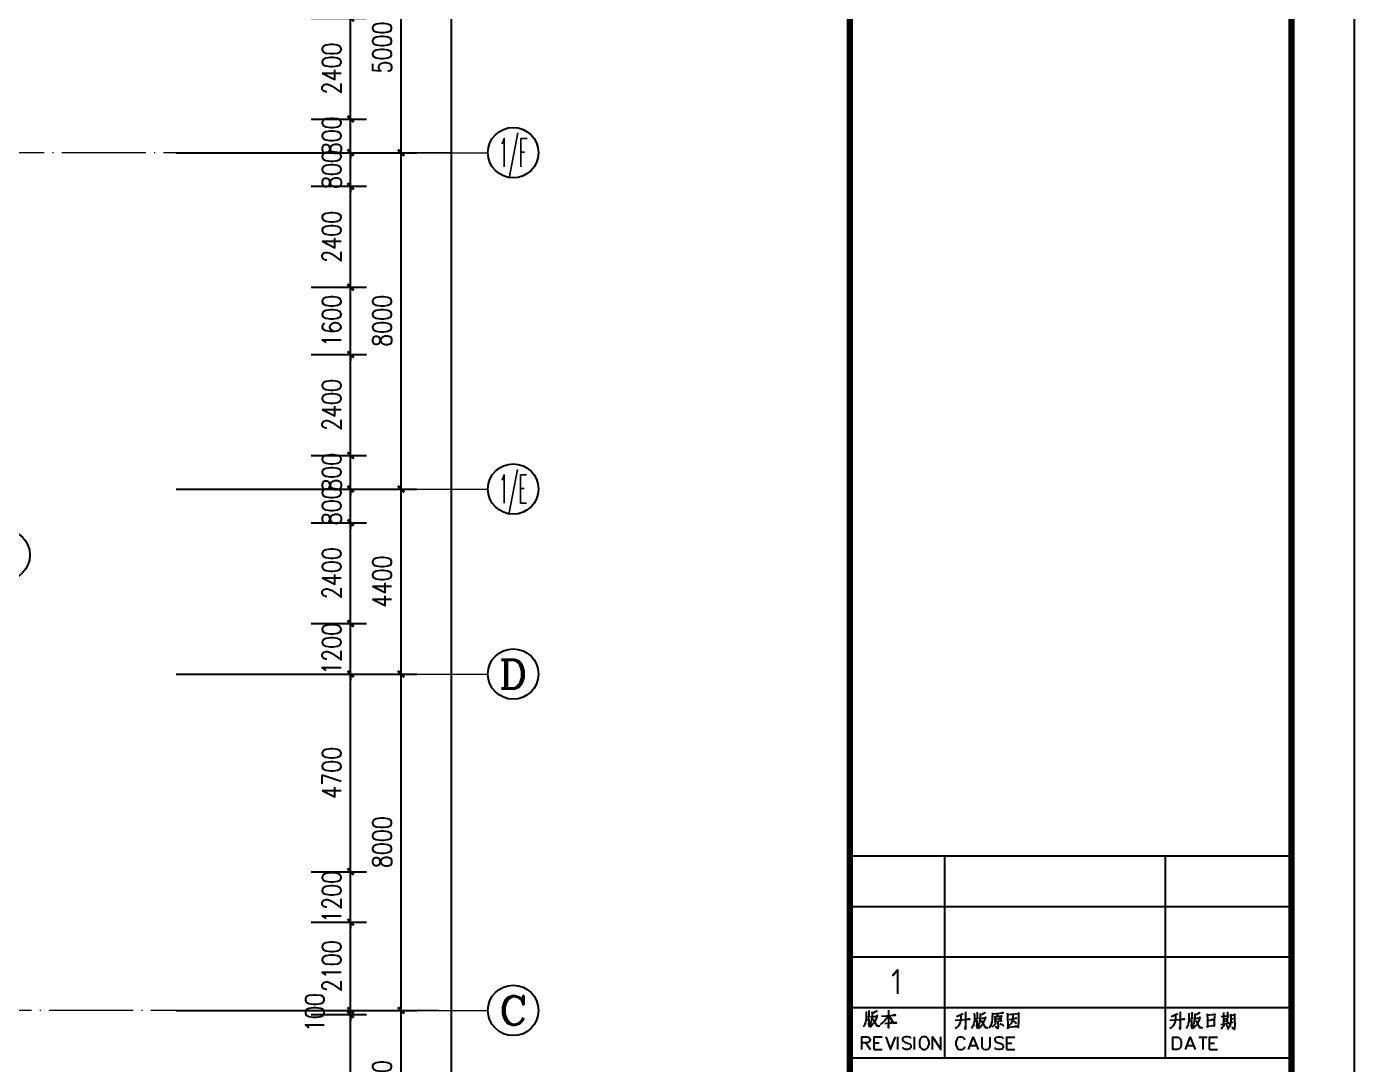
# Model space of a CAD drawing. Extents: x 1417642 to 3570900, y 124798 to 1191112.
# Drawn here: x 1586770 to 1618342, y 150148 to 174833 of the extents above; entities that cross this region are included whole.
import ezdxf
from ezdxf.enums import TextEntityAlignment as Align

# ---------------------------------------------------------------- set-up
doc = ezdxf.new("R2010")
doc.units = 0
doc.header["$LTSCALE"] = 1000
doc.header["$MEASUREMENT"] = 0
doc.linetypes.add('DOTE', pattern=[2.42, 2, -0.2, 0.02, -0.2])
doc.layers.get('0').update_dxf_attribs({"linetype": 'CONTINUOUS'})
doc.layers.get('Defpoints').update_dxf_attribs({"linetype": 'CONTINUOUS'})
for name, color, linetype in [('AXIS', 3, 'CONTINUOUS'), ('AXIS_TEXT', 7, 'CONTINUOUS'), ('DOTE', 1, 'DOTE'), ('PUB_DIM', 3, 'CONTINUOUS'), ('PUB_TITLE', 4, 'CONTINUOUS'), ('图戳', 211, 'CONTINUOUS')]:
    doc.layers.add(name, color=color, linetype=linetype)
doc.styles.add('_TCH_AXIS', font='COMPLEX', dxfattribs={"bigfont": 'GBCBIG'})
doc.styles.add('DIM_FONT', font='SIMPLEX.shx', dxfattribs={"width": 0.8})
doc.styles.get("Standard").update_dxf_attribs({"font": 'GBENOR', "bigfont": 'GBCBIG'})
doc.dimstyles.new('DIMN150', dxfattribs={"dimscale": 1.5, "dimtxt": 300, "dimasz": 100, "dimexe": 250, "dimexo": 300, "dimgap": 150, "dimtad": 1, "dimdec": 0, "dimzin": 0, "dimdsep": 46, "dimtxsty": 'DIM_FONT', "dimblk": 'ARCHTICK', "dimcen": 0.09, "dimdle": 1.5, "dimclrt": 7, "dimazin": 2, "dimtfac": 1, "dimtdec": 0, "dimtix": 1, "dimtmove": 2, "dimatfit": 3, "dimldrblk": 'ARCHTICK', "dimfxl": 1, "dimtolj": 1, "dimtzin": 0, "dimarcsym": 0})

# ---------------------------------------------------------------- blocks, each defined once
blk = doc.blocks.new('_ArchTick')
at = {"color": 0, "linetype": 'ByBlock', "const_width": 0.4}
blk.add_lwpolyline([(-0.5, -0.5), (0.5, 0.5)], dxfattribs=at)
blk = doc.blocks.new('*D240')
at = {"layer": 'Defpoints', "color": 0}
for p in [(1593084, 151333), (1594475, 151333), (1593084, 139933)]:
    blk.add_point(p, dxfattribs=at)
at = {"layer": 'PUB_DIM', "color": 0, "lineweight": -2}
for p, q in [((1593534, 151333), (1594850, 151333)), ((1594475, 139930), (1594475, 151335)), ((1593534, 139933), (1594850, 139933))]:
    blk.add_line(p, q, dxfattribs=at)
at = {"layer": 'PUB_DIM', "color": 0, "lineweight": -2, "xscale": 150, "yscale": 150, "zscale": 150}
for p, rotation in [((1594475, 151333), 90), ((1594475, 139933), 270)]:
    blk.add_blockref('_ArchTick', p, dxfattribs=dict(at, rotation=rotation))
at = {"layer": 'PUB_DIM', "color": 7, "insert": (1594025, 145633), "char_height": 450, "attachment_point": 5, "rotation": 90, "style": 'DIM_FONT'}
blk.add_mtext('\\A1;11400', dxfattribs=at)
blk = doc.blocks.new('*D241')
at = {"layer": 'Defpoints', "color": 0}
for p in [(1593084, 151433), (1593084, 151333), (1594475, 151433)]:
    blk.add_point(p, dxfattribs=at)
at = {"layer": 'PUB_DIM', "color": 0, "lineweight": -2}
for p, q in [((1594475, 151433), (1594475, 151583)), ((1593534, 151433), (1594850, 151433)), ((1593534, 151333), (1594850, 151333)), ((1594475, 151333), (1594475, 151433)), ((1594475, 151333), (1594475, 151183))]:
    blk.add_line(p, q, dxfattribs=at)
at = {"layer": 'PUB_DIM', "color": 0, "lineweight": -2, "xscale": 150, "yscale": 150, "zscale": 150}
for p, rotation in [((1594475, 151433), 270), ((1594475, 151333), 90)]:
    blk.add_blockref('_ArchTick', p, dxfattribs=dict(at, rotation=rotation))
at = {"layer": 'PUB_DIM', "color": 7, "insert": (1593624, 151383), "char_height": 450, "attachment_point": 5, "rotation": 90, "style": 'DIM_FONT'}
blk.add_mtext('\\A1;100', dxfattribs=at)
blk = doc.blocks.new('*D242')
at = {"layer": 'Defpoints', "color": 0}
for p in [(1593084, 153533), (1594475, 153533), (1593084, 151433)]:
    blk.add_point(p, dxfattribs=at)
at = {"layer": 'PUB_DIM', "color": 0, "lineweight": -2}
for p, q in [((1593534, 153533), (1594850, 153533)), ((1594475, 151430), (1594475, 153535)), ((1593534, 151433), (1594850, 151433))]:
    blk.add_line(p, q, dxfattribs=at)
at = {"layer": 'PUB_DIM', "color": 0, "lineweight": -2, "xscale": 150, "yscale": 150, "zscale": 150}
for p, rotation in [((1594475, 153533), 90), ((1594475, 151433), 270)]:
    blk.add_blockref('_ArchTick', p, dxfattribs=dict(at, rotation=rotation))
at = {"layer": 'PUB_DIM', "color": 7, "insert": (1594025, 152483), "char_height": 450, "attachment_point": 5, "rotation": 90, "style": 'DIM_FONT'}
blk.add_mtext('\\A1;2100', dxfattribs=at)
blk = doc.blocks.new('*D243')
at = {"layer": 'Defpoints', "color": 0}
for p in [(1593084, 154733), (1594475, 154733), (1593084, 153533)]:
    blk.add_point(p, dxfattribs=at)
at = {"layer": 'PUB_DIM', "color": 0, "lineweight": -2}
for p, q in [((1593534, 154733), (1594850, 154733)), ((1594475, 154733), (1594475, 154883)), ((1594475, 153533), (1594475, 154733)), ((1593534, 153533), (1594850, 153533)), ((1594475, 153533), (1594475, 153383))]:
    blk.add_line(p, q, dxfattribs=at)
at = {"layer": 'PUB_DIM', "color": 0, "lineweight": -2, "xscale": 150, "yscale": 150, "zscale": 150}
for p, rotation in [((1594475, 154733), 270), ((1594475, 153533), 90)]:
    blk.add_blockref('_ArchTick', p, dxfattribs=dict(at, rotation=rotation))
at = {"layer": 'PUB_DIM', "color": 7, "insert": (1594025, 154133), "char_height": 450, "attachment_point": 5, "rotation": 90, "style": 'DIM_FONT'}
blk.add_mtext('\\A1;1200', dxfattribs=at)
blk = doc.blocks.new('*D244')
at = {"layer": 'Defpoints', "color": 0}
for p in [(1593084, 159433), (1594475, 159433), (1593084, 154733)]:
    blk.add_point(p, dxfattribs=at)
at = {"layer": 'PUB_DIM', "color": 0, "lineweight": -2}
for p, q in [((1593534, 159433), (1594850, 159433)), ((1594475, 154730), (1594475, 159435)), ((1593534, 154733), (1594850, 154733))]:
    blk.add_line(p, q, dxfattribs=at)
at = {"layer": 'PUB_DIM', "color": 0, "lineweight": -2, "xscale": 150, "yscale": 150, "zscale": 150}
for p, rotation in [((1594475, 159433), 90), ((1594475, 154733), 270)]:
    blk.add_blockref('_ArchTick', p, dxfattribs=dict(at, rotation=rotation))
at = {"layer": 'PUB_DIM', "color": 7, "insert": (1594025, 157083), "char_height": 450, "attachment_point": 5, "rotation": 90, "style": 'DIM_FONT'}
blk.add_mtext('\\A1;4700', dxfattribs=at)
blk = doc.blocks.new('*D245')
at = {"layer": 'Defpoints', "color": 0}
for p in [(1593084, 160633), (1594475, 160633), (1593084, 159433)]:
    blk.add_point(p, dxfattribs=at)
at = {"layer": 'PUB_DIM', "color": 0, "lineweight": -2}
for p, q in [((1594475, 160633), (1594475, 160783)), ((1593534, 160633), (1594850, 160633)), ((1594475, 159433), (1594475, 160633)), ((1593534, 159433), (1594850, 159433)), ((1594475, 159433), (1594475, 159283))]:
    blk.add_line(p, q, dxfattribs=at)
at = {"layer": 'PUB_DIM', "color": 0, "lineweight": -2, "xscale": 150, "yscale": 150, "zscale": 150}
for p, rotation in [((1594475, 160633), 270), ((1594475, 159433), 90)]:
    blk.add_blockref('_ArchTick', p, dxfattribs=dict(at, rotation=rotation))
at = {"layer": 'PUB_DIM', "color": 7, "insert": (1594025, 160033), "char_height": 450, "attachment_point": 5, "rotation": 90, "style": 'DIM_FONT'}
blk.add_mtext('\\A1;1200', dxfattribs=at)
blk = doc.blocks.new('*D246')
at = {"layer": 'Defpoints', "color": 0}
for p in [(1593084, 163033), (1594475, 163033), (1593084, 160633)]:
    blk.add_point(p, dxfattribs=at)
at = {"layer": 'PUB_DIM', "color": 0, "lineweight": -2}
for p, q in [((1593534, 163033), (1594850, 163033)), ((1594475, 160630), (1594475, 163035)), ((1593534, 160633), (1594850, 160633))]:
    blk.add_line(p, q, dxfattribs=at)
at = {"layer": 'PUB_DIM', "color": 0, "lineweight": -2, "xscale": 150, "yscale": 150, "zscale": 150}
for p, rotation in [((1594475, 163033), 90), ((1594475, 160633), 270)]:
    blk.add_blockref('_ArchTick', p, dxfattribs=dict(at, rotation=rotation))
at = {"layer": 'PUB_DIM', "color": 7, "insert": (1594025, 161833), "char_height": 450, "attachment_point": 5, "rotation": 90, "style": 'DIM_FONT'}
blk.add_mtext('\\A1;2400', dxfattribs=at)
blk = doc.blocks.new('*D247')
at = {"layer": 'Defpoints', "color": 0}
for p in [(1593084, 163833), (1594475, 163833), (1593084, 163033)]:
    blk.add_point(p, dxfattribs=at)
at = {"layer": 'PUB_DIM', "color": 0, "lineweight": -2}
for p, q in [((1594475, 163833), (1594475, 163983)), ((1593534, 163833), (1594850, 163833)), ((1594475, 163033), (1594475, 163833)), ((1593534, 163033), (1594850, 163033)), ((1594475, 163033), (1594475, 162883))]:
    blk.add_line(p, q, dxfattribs=at)
at = {"layer": 'PUB_DIM', "color": 0, "lineweight": -2, "xscale": 150, "yscale": 150, "zscale": 150}
for p, rotation in [((1594475, 163833), 270), ((1594475, 163033), 90)]:
    blk.add_blockref('_ArchTick', p, dxfattribs=dict(at, rotation=rotation))
at = {"layer": 'PUB_DIM', "color": 7, "insert": (1594025, 163433), "char_height": 450, "attachment_point": 5, "rotation": 90, "style": 'DIM_FONT'}
blk.add_mtext('\\A1;800', dxfattribs=at)
blk = doc.blocks.new('*D248')
at = {"layer": 'Defpoints', "color": 0}
for p in [(1593084, 164633), (1594475, 164633), (1593084, 163833)]:
    blk.add_point(p, dxfattribs=at)
at = {"layer": 'PUB_DIM', "color": 0, "lineweight": -2}
for p, q in [((1593534, 164633), (1594850, 164633)), ((1594475, 164633), (1594475, 164783)), ((1594475, 163833), (1594475, 164633)), ((1593534, 163833), (1594850, 163833)), ((1594475, 163833), (1594475, 163683))]:
    blk.add_line(p, q, dxfattribs=at)
at = {"layer": 'PUB_DIM', "color": 0, "lineweight": -2, "xscale": 150, "yscale": 150, "zscale": 150}
for p, rotation in [((1594475, 164633), 270), ((1594475, 163833), 90)]:
    blk.add_blockref('_ArchTick', p, dxfattribs=dict(at, rotation=rotation))
at = {"layer": 'PUB_DIM', "color": 7, "insert": (1594025, 164233), "char_height": 450, "attachment_point": 5, "rotation": 90, "style": 'DIM_FONT'}
blk.add_mtext('\\A1;800', dxfattribs=at)
blk = doc.blocks.new('*D249')
at = {"layer": 'Defpoints', "color": 0}
for p in [(1593084, 167033), (1594475, 167033), (1593084, 164633)]:
    blk.add_point(p, dxfattribs=at)
at = {"layer": 'PUB_DIM', "color": 0, "lineweight": -2}
for p, q in [((1593534, 167033), (1594850, 167033)), ((1594475, 164630), (1594475, 167035)), ((1593534, 164633), (1594850, 164633))]:
    blk.add_line(p, q, dxfattribs=at)
at = {"layer": 'PUB_DIM', "color": 0, "lineweight": -2, "xscale": 150, "yscale": 150, "zscale": 150}
for p, rotation in [((1594475, 167033), 90), ((1594475, 164633), 270)]:
    blk.add_blockref('_ArchTick', p, dxfattribs=dict(at, rotation=rotation))
at = {"layer": 'PUB_DIM', "color": 7, "insert": (1594025, 165833), "char_height": 450, "attachment_point": 5, "rotation": 90, "style": 'DIM_FONT'}
blk.add_mtext('\\A1;2400', dxfattribs=at)
blk = doc.blocks.new('*D250')
at = {"layer": 'Defpoints', "color": 0}
for p in [(1593084, 168633), (1594475, 168633), (1593084, 167033)]:
    blk.add_point(p, dxfattribs=at)
at = {"layer": 'PUB_DIM', "color": 0, "lineweight": -2}
for p, q in [((1593534, 168633), (1594850, 168633)), ((1594475, 168633), (1594475, 168783)), ((1594475, 167033), (1594475, 168633)), ((1593534, 167033), (1594850, 167033)), ((1594475, 167033), (1594475, 166883))]:
    blk.add_line(p, q, dxfattribs=at)
at = {"layer": 'PUB_DIM', "color": 0, "lineweight": -2, "xscale": 150, "yscale": 150, "zscale": 150}
for p, rotation in [((1594475, 168633), 270), ((1594475, 167033), 90)]:
    blk.add_blockref('_ArchTick', p, dxfattribs=dict(at, rotation=rotation))
at = {"layer": 'PUB_DIM', "color": 7, "insert": (1594025, 167833), "char_height": 450, "attachment_point": 5, "rotation": 90, "style": 'DIM_FONT'}
blk.add_mtext('\\A1;1600', dxfattribs=at)
blk = doc.blocks.new('*D251')
at = {"layer": 'Defpoints', "color": 0}
for p in [(1593084, 171033), (1594475, 171033), (1593084, 168633)]:
    blk.add_point(p, dxfattribs=at)
at = {"layer": 'PUB_DIM', "color": 0, "lineweight": -2}
for p, q in [((1593534, 171033), (1594850, 171033)), ((1594475, 168630), (1594475, 171035)), ((1593534, 168633), (1594850, 168633))]:
    blk.add_line(p, q, dxfattribs=at)
at = {"layer": 'PUB_DIM', "color": 0, "lineweight": -2, "xscale": 150, "yscale": 150, "zscale": 150}
for p, rotation in [((1594475, 171033), 90), ((1594475, 168633), 270)]:
    blk.add_blockref('_ArchTick', p, dxfattribs=dict(at, rotation=rotation))
at = {"layer": 'PUB_DIM', "color": 7, "insert": (1594025, 169833), "char_height": 450, "attachment_point": 5, "rotation": 90, "style": 'DIM_FONT'}
blk.add_mtext('\\A1;2400', dxfattribs=at)
blk = doc.blocks.new('*D252')
at = {"layer": 'Defpoints', "color": 0}
for p in [(1593084, 171833), (1594475, 171833), (1593084, 171033)]:
    blk.add_point(p, dxfattribs=at)
at = {"layer": 'PUB_DIM', "color": 0, "lineweight": -2}
for p, q in [((1593534, 171833), (1594850, 171833)), ((1594475, 171833), (1594475, 171983)), ((1594475, 171033), (1594475, 171833)), ((1593534, 171033), (1594850, 171033)), ((1594475, 171033), (1594475, 170883))]:
    blk.add_line(p, q, dxfattribs=at)
at = {"layer": 'PUB_DIM', "color": 0, "lineweight": -2, "xscale": 150, "yscale": 150, "zscale": 150}
for p, rotation in [((1594475, 171833), 270), ((1594475, 171033), 90)]:
    blk.add_blockref('_ArchTick', p, dxfattribs=dict(at, rotation=rotation))
at = {"layer": 'PUB_DIM', "color": 7, "insert": (1594025, 171433), "char_height": 450, "attachment_point": 5, "rotation": 90, "style": 'DIM_FONT'}
blk.add_mtext('\\A1;800', dxfattribs=at)
blk = doc.blocks.new('*D253')
at = {"layer": 'Defpoints', "color": 0}
for p in [(1593084, 172633), (1594475, 172633), (1593084, 171833)]:
    blk.add_point(p, dxfattribs=at)
at = {"layer": 'PUB_DIM', "color": 0, "lineweight": -2}
for p, q in [((1594475, 172633), (1594475, 172783)), ((1593534, 172633), (1594850, 172633)), ((1594475, 171833), (1594475, 172633)), ((1593534, 171833), (1594850, 171833)), ((1594475, 171833), (1594475, 171683))]:
    blk.add_line(p, q, dxfattribs=at)
at = {"layer": 'PUB_DIM', "color": 0, "lineweight": -2, "xscale": 150, "yscale": 150, "zscale": 150}
for p, rotation in [((1594475, 172633), 270), ((1594475, 171833), 90)]:
    blk.add_blockref('_ArchTick', p, dxfattribs=dict(at, rotation=rotation))
at = {"layer": 'PUB_DIM', "color": 7, "insert": (1594025, 172233), "char_height": 450, "attachment_point": 5, "rotation": 90, "style": 'DIM_FONT'}
blk.add_mtext('\\A1;800', dxfattribs=at)
blk = doc.blocks.new('*D254')
at = {"layer": 'Defpoints', "color": 0}
for p in [(1593084, 175033), (1594475, 175033), (1593084, 172633)]:
    blk.add_point(p, dxfattribs=at)
at = {"layer": 'PUB_DIM', "color": 0, "lineweight": -2}
for p, q in [((1593534, 175033), (1594850, 175033)), ((1594475, 172630), (1594475, 175035)), ((1593534, 172633), (1594850, 172633))]:
    blk.add_line(p, q, dxfattribs=at)
at = {"layer": 'PUB_DIM', "color": 0, "lineweight": -2, "xscale": 150, "yscale": 150, "zscale": 150}
for p, rotation in [((1594475, 175033), 90), ((1594475, 172633), 270)]:
    blk.add_blockref('_ArchTick', p, dxfattribs=dict(at, rotation=rotation))
at = {"layer": 'PUB_DIM', "color": 7, "insert": (1594025, 173833), "char_height": 450, "attachment_point": 5, "rotation": 90, "style": 'DIM_FONT'}
blk.add_mtext('\\A1;2400', dxfattribs=at)
blk = doc.blocks.new('*D318')
at = {"layer": 'Defpoints', "color": 0}
for p in [(1594168, 238433), (1596875, 238433), (1594168, 139833)]:
    blk.add_point(p, dxfattribs=at)
at = {"layer": 'PUB_DIM', "color": 0, "lineweight": -2}
for p, q in [((1594618, 238433), (1597250, 238433)), ((1596875, 139830), (1596875, 238435)), ((1594618, 139833), (1597250, 139833))]:
    blk.add_line(p, q, dxfattribs=at)
at = {"layer": 'PUB_DIM', "color": 0, "lineweight": -2, "xscale": 150, "yscale": 150, "zscale": 150}
for p, rotation in [((1596875, 238433), 90), ((1596875, 139833), 270)]:
    blk.add_blockref('_ArchTick', p, dxfattribs=dict(at, rotation=rotation))
at = {"layer": 'PUB_DIM', "color": 7, "insert": (1596425, 189133), "char_height": 450, "attachment_point": 5, "rotation": 90, "style": 'DIM_FONT'}
blk.add_mtext('\\A1;98600', dxfattribs=at)
blk = doc.blocks.new('*D780')
at = {"layer": 'AXIS', "color": 0, "lineweight": -2}
for p, q in [((1590325, 176833), (1596049, 176833)), ((1595674, 171830), (1595674, 176835)), ((1590325, 171833), (1596049, 171833))]:
    blk.add_line(p, q, dxfattribs=at)
at = {"layer": 'Defpoints', "color": 0}
for p in [(1589875, 176833), (1595674, 176833), (1589875, 171833)]:
    blk.add_point(p, dxfattribs=at)
at = {"layer": 'AXIS', "color": 0, "lineweight": -2, "xscale": 150, "yscale": 150, "zscale": 150}
for p, rotation in [((1595674, 176833), 90), ((1595674, 171833), 270)]:
    blk.add_blockref('_ArchTick', p, dxfattribs=dict(at, rotation=rotation))
at = {"layer": 'AXIS', "color": 7, "insert": (1595224, 174333), "char_height": 450, "attachment_point": 5, "rotation": 90, "style": 'DIM_FONT'}
blk.add_mtext('\\A1;5000', dxfattribs=at)
blk = doc.blocks.new('*D781')
at = {"layer": 'AXIS', "color": 0, "lineweight": -2}
for p, q in [((1590325, 171833), (1596049, 171833)), ((1595674, 163830), (1595674, 171835)), ((1590325, 163833), (1596049, 163833))]:
    blk.add_line(p, q, dxfattribs=at)
at = {"layer": 'Defpoints', "color": 0}
for p in [(1589875, 171833), (1595674, 171833), (1589875, 163833)]:
    blk.add_point(p, dxfattribs=at)
at = {"layer": 'AXIS', "color": 0, "lineweight": -2, "xscale": 150, "yscale": 150, "zscale": 150}
for p, rotation in [((1595674, 171833), 90), ((1595674, 163833), 270)]:
    blk.add_blockref('_ArchTick', p, dxfattribs=dict(at, rotation=rotation))
at = {"layer": 'AXIS', "color": 7, "insert": (1595224, 167833), "char_height": 450, "attachment_point": 5, "rotation": 90, "style": 'DIM_FONT'}
blk.add_mtext('\\A1;8000', dxfattribs=at)
blk = doc.blocks.new('*D782')
at = {"layer": 'AXIS', "color": 0, "lineweight": -2}
for p, q in [((1590325, 163833), (1596049, 163833)), ((1595674, 159430), (1595674, 163835)), ((1590325, 159433), (1596049, 159433))]:
    blk.add_line(p, q, dxfattribs=at)
at = {"layer": 'Defpoints', "color": 0}
for p in [(1589875, 163833), (1595674, 163833), (1589875, 159433)]:
    blk.add_point(p, dxfattribs=at)
at = {"layer": 'AXIS', "color": 0, "lineweight": -2, "xscale": 150, "yscale": 150, "zscale": 150}
for p, rotation in [((1595674, 163833), 90), ((1595674, 159433), 270)]:
    blk.add_blockref('_ArchTick', p, dxfattribs=dict(at, rotation=rotation))
at = {"layer": 'AXIS', "color": 7, "insert": (1595224, 161633), "char_height": 450, "attachment_point": 5, "rotation": 90, "style": 'DIM_FONT'}
blk.add_mtext('\\A1;4400', dxfattribs=at)
blk = doc.blocks.new('*D783')
at = {"layer": 'AXIS', "color": 0, "lineweight": -2}
for p, q in [((1590325, 159433), (1596049, 159433)), ((1595674, 151430), (1595674, 159435)), ((1590325, 151433), (1596049, 151433))]:
    blk.add_line(p, q, dxfattribs=at)
at = {"layer": 'Defpoints', "color": 0}
for p in [(1589875, 159433), (1595674, 159433), (1589875, 151433)]:
    blk.add_point(p, dxfattribs=at)
at = {"layer": 'AXIS', "color": 0, "lineweight": -2, "xscale": 150, "yscale": 150, "zscale": 150}
for p, rotation in [((1595674, 159433), 90), ((1595674, 151433), 270)]:
    blk.add_blockref('_ArchTick', p, dxfattribs=dict(at, rotation=rotation))
at = {"layer": 'AXIS', "color": 7, "insert": (1595224, 155433), "char_height": 450, "attachment_point": 5, "rotation": 90, "style": 'DIM_FONT'}
blk.add_mtext('\\A1;8000', dxfattribs=at)
blk = doc.blocks.new('*D784')
at = {"layer": 'AXIS', "color": 0, "lineweight": -2}
for p, q in [((1590325, 151433), (1596049, 151433)), ((1595674, 147830), (1595674, 151435)), ((1590325, 147833), (1596049, 147833))]:
    blk.add_line(p, q, dxfattribs=at)
at = {"layer": 'Defpoints', "color": 0}
for p in [(1589875, 151433), (1595674, 151433), (1589875, 147833)]:
    blk.add_point(p, dxfattribs=at)
at = {"layer": 'AXIS', "color": 0, "lineweight": -2, "xscale": 150, "yscale": 150, "zscale": 150}
for p, rotation in [((1595674, 151433), 90), ((1595674, 147833), 270)]:
    blk.add_blockref('_ArchTick', p, dxfattribs=dict(at, rotation=rotation))
at = {"layer": 'AXIS', "color": 7, "insert": (1595224, 149633), "char_height": 450, "attachment_point": 5, "rotation": 90, "style": 'DIM_FONT'}
blk.add_mtext('\\A1;3600', dxfattribs=at)

msp = doc.modelspace()

# ---------------------------------------------------------------- linework, layer by layer
at = {"layer": 'AXIS', "lineweight": 0}
for p, q in [((1592616.2, 171832.7), (1597740.8, 171832.7)), ((1592616.2, 163832.7), (1597740.8, 163832.7)), ((1592616.2, 159432.7), (1597740.8, 159432.7)), ((1592616.2, 151432.7), (1597740.8, 151432.7))]:
    msp.add_line(p, q, dxfattribs=at)
at = {"layer": 'AXIS'}
for centre in [(1598340.8, 171832.7), (1598340.8, 163832.7), (1586248.7, 162262.5), (1598340.8, 159432.7), (1598340.8, 151432.7)]:
    msp.add_circle(centre, 600, dxfattribs=at)
at = {"layer": 'DOTE', "lineweight": 0}
for points in [[(1596866.6, 171832.7), (1501403.1, 171832.7)], [(1596566.6, 151432.7), (1432076.7, 151432.7)]]:
    msp.add_lwpolyline(points, dxfattribs=at)
at = {"layer": 'PUB_TITLE'}
msp.add_lwpolyline([(1417642.3, 124798.4), (1618342.3, 124798.4), (1618342.3, 250948.4), (1417642.3, 250948.4)], close=True, dxfattribs=at)
at = {"layer": 'PUB_TITLE', "const_width": 150}
msp.add_lwpolyline([(1421392.3, 126298.4), (1616842.3, 126298.4), (1616842.3, 249448.4), (1421392.3, 249448.4)], close=True, dxfattribs=at)
at = {"layer": '图戳'}
for p, q in [((1616842.3, 126298.4), (1616842.3, 249448.4)), ((1616842.3, 155098.4), (1606342.3, 155098.4)), ((1608592.3, 155098.4), (1608592.3, 150298.4)), ((1613842.3, 155098.4), (1613842.3, 150298.4)), ((1616842.3, 153898.4), (1606342.3, 153898.4)), ((1616842.3, 152698.4), (1606342.3, 152698.4)), ((1616842.3, 151498.4), (1606342.3, 151498.4)), ((1616842.3, 150298.4), (1606342.3, 150298.4))]:
    msp.add_line(p, q, dxfattribs=at)
at = {"layer": '图戳', "const_width": 150}
msp.add_lwpolyline([(1606342.3, 249448.4), (1606342.3, 126298.4)], dxfattribs=at)
at = {"layer": '图戳'}
for points in [[(1606724.8, 151411.3), (1606735.1, 151384), (1606735.1, 151305.5), (1606735.1, 151244), (1606728.3, 151189.4), (1606718, 151151.8), (1606704.4, 151104), (1606683.9, 151069.9), (1606663.4, 151042.6)], [(1606738.5, 151274.7), (1606834.1, 151288.4)], [(1606868.2, 151404.5), (1606875.1, 151370.3), (1606875.1, 151326), (1606868.2, 151271.3), (1606861.4, 151216.7), (1606851.2, 151172.3), (1606840.9, 151127.9), (1606827.3, 151090.4), (1606810.2, 151056.2), (1606789.7, 151032.3)], [(1606793.1, 151431.8), (1606800, 151411.3), (1606800, 151285)], [(1606895.6, 151278.2), (1607004.8, 151302.1), (1606998, 151312.3), (1606980.9, 151267.9), (1606960.4, 151213.3), (1606939.9, 151172.3), (1606916, 151131.3), (1606885.3, 151090.4), (1606851.2, 151059.6), (1606823.9, 151035.7)], [(1606994.6, 151425), (1606987.7, 151414.7), (1606922.9, 151380.6), (1606881.9, 151363.5)], [(1606892.1, 151233.8), (1606987.7, 151063.1), (1607049.2, 151059.6), (1606991.2, 151066.5), (1606974.1, 151087)], [(1607250.7, 151305.5), (1607213.1, 151244), (1607179, 151192.8), (1607144.8, 151158.7), (1607100.4, 151121.1), (1607062.9, 151093.8)], [(1607097, 151295.2), (1607428.2, 151322.5), (1607414.5, 151329.4), (1607370.2, 151319.1)], [(1607264.3, 151438.6), (1607267.7, 151165.5), (1607267.7, 151018.7), (1607260.9, 151035.7), (1607267.7, 151080.1)], [(1607281.4, 151302.1), (1607380.4, 151131.3), (1607452.1, 151134.8), (1607383.8, 151138.2), (1607363.3, 151158.7)], [(1608985.2, 151308.9), (1608981.7, 151226.9), (1608974.9, 151182.6), (1608964.7, 151145), (1608951, 151107.4), (1608930.5, 151069.9), (1608906.6, 151042.6), (1608882.7, 151022.1), (1608852, 151001.6)], [(1609039.8, 151349.9), (1608985.2, 151326), (1608933.9, 151302.1), (1608882.7, 151281.6)], [(1609084.2, 151397.7), (1609097.8, 151380.6), (1609094.4, 151387.4), (1609091, 150987.9), (1609087.6, 151011.8), (1609091, 151056.2)], [(1609295.9, 151370.3), (1609306.1, 151343), (1609306.1, 151264.5), (1609306.1, 151203), (1609299.3, 151151.8), (1609289, 151110.9), (1609275.4, 151063.1), (1609254.9, 151032.3), (1609234.4, 151005)], [(1609309.5, 151233.8), (1609405.1, 151247.4)], [(1609439.3, 151363.5), (1609446.1, 151332.8), (1609446.1, 151288.4), (1609439.3, 151230.4), (1609432.4, 151179.1), (1609422.2, 151131.3), (1609412, 151087), (1609398.3, 151052.8), (1609381.2, 151018.7), (1609360.7, 150994.8)], [(1609364.1, 151390.8), (1609371, 151370.3), (1609371, 151244)], [(1609466.6, 151237.2), (1609575.8, 151261.1), (1609569, 151271.3), (1609551.9, 151226.9), (1609531.5, 151175.7), (1609511, 151134.8), (1609487.1, 151090.4), (1609456.3, 151052.8), (1609422.2, 151022.1), (1609394.9, 150998.2)], [(1609565.6, 151384), (1609558.8, 151373.8), (1609493.9, 151339.6), (1609452.9, 151326)], [(1609729.5, 151377.2), (1609732.9, 151349.9), (1609729.5, 151267.9), (1609726.1, 151206.5), (1609719.2, 151162.1), (1609705.6, 151107.4), (1609688.5, 151059.6), (1609674.9, 151035.7), (1609661.2, 151011.8)], [(1609736.3, 151349.9), (1609989, 151373.8), (1609975.3, 151373.8), (1609951.4, 151366.9)], [(1609787.5, 151298.6), (1609790.9, 151274.7), (1609797.8, 151155.2), (1609794.4, 151168.9), (1609948, 151182.6), (1609937.8, 151186), (1609948, 151305.5), (1609958.2, 151295.2), (1609794.4, 151274.7)], [(1609797.8, 151220.1), (1609910.4, 151237.2), (1609893.4, 151233.8), (1609883.1, 151230.4)], [(1609852.4, 151349.9), (1609859.2, 151336.2), (1609835.3, 151281.6)], [(1610084.6, 151377.2), (1610094.8, 151336.2), (1610101.7, 151032.3), (1610105.1, 151005), (1610098.2, 151035.7), (1610316.8, 151052.8), (1610299.7, 151056.2), (1610279.2, 151052.8)], [(1610094.8, 151336.2), (1610371.4, 151363.5), (1610357.7, 151373.8), (1610354.3, 151360.1), (1610350.9, 151206.5), (1610350.9, 151127.9), (1610347.5, 151069.9), (1610344.1, 151025.5), (1610320.2, 151049.4)], [(1610214.3, 151326), (1610224.6, 151312.3), (1610221.2, 151305.5), (1610217.7, 151261.1), (1610214.3, 151230.4), (1610210.9, 151196.2), (1610200.7, 151172.3), (1610190.4, 151145), (1610176.8, 151124.5), (1610156.3, 151100.6), (1610139.2, 151083.5), (1610125.6, 151069.9)], [(1610132.4, 151226.9), (1610139.2, 151216.7), (1610146, 151220.1), (1610306.5, 151247.4), (1610296.3, 151247.4), (1610275.8, 151240.6)], [(1614089.6, 151308.9), (1614086.2, 151226.9), (1614079.4, 151182.6), (1614069.2, 151145), (1614055.5, 151107.4), (1614035, 151069.9), (1614007.7, 151042.6), (1613983.8, 151022.1), (1613956.5, 151001.6)], [(1614140.9, 151349.9), (1614089.6, 151326), (1614038.4, 151302.1), (1613983.8, 151281.6)], [(1614188.7, 151397.7), (1614202.3, 151380.6), (1614198.9, 151387.4), (1614195.5, 150987.9), (1614192.1, 151011.8), (1614195.5, 151056.2)], [(1614396.9, 151370.3), (1614407.2, 151343), (1614407.2, 151264.5), (1614407.2, 151203), (1614400.3, 151151.8), (1614390.1, 151110.9), (1614379.9, 151063.1), (1614359.4, 151032.3), (1614338.9, 151005)], [(1614410.6, 151233.8), (1614509.6, 151247.4)], [(1614540.3, 151363.5), (1614547.2, 151332.8), (1614547.2, 151288.4), (1614540.3, 151230.4), (1614533.5, 151179.1), (1614523.3, 151131.3), (1614516.4, 151087), (1614502.8, 151052.8), (1614485.7, 151018.7), (1614465.2, 150994.8)], [(1614468.6, 151390.8), (1614475.5, 151370.3), (1614475.5, 151244)], [(1614571.1, 151237.2), (1614676.9, 151261.1), (1614670.1, 151271.3), (1614656.4, 151226.9), (1614635.9, 151175.7), (1614615.4, 151134.8), (1614591.5, 151090.4), (1614557.4, 151052.8), (1614523.3, 151022.1), (1614499.4, 150998.2)], [(1614666.7, 151384), (1614659.8, 151373.8), (1614598.4, 151339.6), (1614554, 151326)], [(1614837.4, 151349.9), (1614844.2, 151319.1), (1614847.6, 151244), (1614851, 151168.9), (1614851, 151158.7), (1614851, 151104), (1614851, 151035.7), (1614851, 151056.2), (1614980.8, 151076.7), (1615008.1, 151056.2), (1615014.9, 151083.5), (1615014.9, 151124.5), (1615018.3, 151199.6), (1615021.8, 151281.6), (1615021.8, 151346.4), (1615025.2, 151336.2), (1614847.6, 151315.7)], [(1615172, 151291.8), (1615366.6, 151312.3)], [(1615223.2, 151380.6), (1615230, 151360.1), (1615230, 151110.9)], [(1615233.5, 151233.8), (1615294.9, 151244)], [(1615318.8, 151401.1), (1615325.6, 151380.6), (1615315.4, 151121.1)], [(1615393.9, 151353.3), (1615404.2, 151319.1), (1615404.2, 151244), (1615400.8, 151165.5), (1615393.9, 151114.3), (1615376.9, 151059.6), (1615356.4, 151028.9), (1615322.2, 150977.7)], [(1615404.2, 151315.7), (1615503.2, 151332.8), (1615492.9, 151339.6), (1615492.9, 151237.2), (1615492.9, 151230.4), (1615496.4, 151080.1), (1615492.9, 151025.5), (1615489.5, 150991.4), (1615486.1, 150981.1), (1615438.3, 151025.5), (1615482.7, 150994.8)], [(1615407.6, 151230.4), (1615462.2, 151240.6)], [(1606735.1, 151213.3), (1606803.4, 151220.1), (1606796.5, 151230.4), (1606796.5, 151080.1), (1606793.1, 151100.6), (1606793.1, 151127.9)], [(1607175.5, 151124.5), (1607342.8, 151141.6), (1607329.2, 151148.4), (1607298.5, 151138.2)], [(1608852, 151199.6), (1609200.3, 151226.9), (1609186.6, 151230.4), (1609145.6, 151220.1)], [(1609306.1, 151175.7), (1609374.4, 151182.6), (1609367.6, 151192.8), (1609367.6, 151042.6), (1609364.1, 151059.6), (1609364.1, 151087)], [(1609463.2, 151196.2), (1609558.8, 151025.5), (1609620.2, 151022.1), (1609562.2, 151028.9), (1609545.1, 151049.4)], [(1609804.6, 151131.3), (1609808, 151114.3), (1609790.9, 151100.6), (1609763.6, 151069.9), (1609736.3, 151052.8), (1609719.2, 151035.7)], [(1609862.6, 151168.9), (1609866.1, 151155.2), (1609869.5, 151046), (1609866.1, 151025.5), (1609866.1, 151011.8), (1609862.6, 151005), (1609818.3, 151046), (1609862.6, 151008.4), (1609866.1, 151025.5)], [(1609913.9, 151124.5), (1609961.7, 151097.2), (1609978.7, 151083.5), (1609992.4, 151063.1), (1609995.8, 151056.2)], [(1610210.9, 151196.2), (1610269, 151151.8), (1610289.4, 151134.8), (1610299.7, 151117.7)], [(1613956.5, 151199.6), (1614304.7, 151226.9), (1614287.7, 151230.4), (1614250.1, 151220.1)], [(1614407.2, 151175.7), (1614478.9, 151182.6), (1614472, 151192.8), (1614472, 151042.6), (1614468.6, 151059.6), (1614468.6, 151087)], [(1614567.6, 151196.2), (1614659.8, 151025.5), (1614724.7, 151022.1), (1614663.3, 151028.9), (1614649.6, 151049.4)], [(1614851, 151196.2), (1614980.8, 151213.3), (1614967.1, 151216.7), (1614936.4, 151203)], [(1615161.7, 151100.6), (1615366.6, 151127.9), (1615356.4, 151131.3), (1615342.7, 151121.1)], [(1615236.9, 151080.1), (1615233.5, 151063.1), (1615206.1, 151032.3), (1615185.6, 151008.4), (1615161.7, 150991.4)], [(1615236.9, 151179.1), (1615291.5, 151189.4)], [(1615291.5, 151090.4), (1615329.1, 151052.8), (1615329.1, 151035.7), (1615315.4, 151063.1)], [(1615400.8, 151145), (1615407.6, 151145), (1615462.2, 151155.2)], [(1606629.2, 150506.5), (1606629.2, 150807), (1606755.6, 150807), (1606800, 150793.3), (1606813.6, 150776.2), (1606827.3, 150748.9), (1606827.3, 150721.6), (1606813.6, 150690.9), (1606800, 150677.2), (1606755.6, 150663.6), (1606629.2, 150663.6)], [(1606728.3, 150663.6), (1606827.3, 150506.5)], [(1606926.3, 150506.5), (1606926.3, 150807), (1607114.1, 150807)], [(1606926.3, 150663.6), (1607042.4, 150663.6)], [(1607199.4, 150807), (1607312.1, 150506.5), (1607428.2, 150807)], [(1607482.8, 150506.5), (1607482.8, 150807)], [(1607797, 150762.6), (1607769.6, 150793.3), (1607725.3, 150807), (1607670.6, 150807), (1607626.2, 150793.3), (1607598.9, 150762.6), (1607598.9, 150735.3), (1607612.6, 150708), (1607626.2, 150690.9), (1607653.5, 150677.2), (1607742.3, 150649.9), (1607769.6, 150636.3), (1607783.3, 150619.2), (1607797, 150591.9), (1607797, 150550.9), (1607769.6, 150520.2), (1607725.3, 150506.5), (1607670.6, 150506.5), (1607626.2, 150520.2), (1607598.9, 150550.9)], [(1607882.3, 150506.5), (1607882.3, 150807)], [(1608083.8, 150807), (1608053, 150793.3), (1608025.7, 150762.6), (1608012.1, 150735.3), (1607998.4, 150690.9), (1607998.4, 150619.2), (1608012.1, 150578.2), (1608025.7, 150550.9), (1608053, 150520.2), (1608083.8, 150506.5), (1608141.8, 150506.5), (1608169.1, 150520.2), (1608196.4, 150550.9), (1608210.1, 150578.2), (1608227.2, 150619.2), (1608227.2, 150690.9), (1608210.1, 150735.3), (1608196.4, 150762.6), (1608169.1, 150793.3), (1608141.8, 150807), (1608083.8, 150807), (1608083.8, 150807)], [(1608312.5, 150506.5), (1608312.5, 150807), (1608510.6, 150506.5), (1608510.6, 150807)], [(1609080.8, 150728.4), (1609067.1, 150755.8), (1609036.4, 150786.5), (1609009.1, 150800.1), (1608951, 150800.1), (1608923.7, 150786.5), (1608896.4, 150755.8), (1608879.3, 150728.4), (1608865.7, 150684.1), (1608865.7, 150612.4), (1608879.3, 150571.4), (1608896.4, 150540.7), (1608923.7, 150513.3), (1608951, 150499.7), (1609009.1, 150499.7), (1609036.4, 150513.3), (1609067.1, 150540.7), (1609080.8, 150571.4)], [(1609166.1, 150499.7), (1609278.8, 150800.1), (1609394.9, 150499.7)], [(1609480.2, 150800.1), (1609480.2, 150585), (1609493.9, 150540.7), (1609521.2, 150513.3), (1609565.6, 150499.7), (1609592.9, 150499.7), (1609637.3, 150513.3), (1609664.6, 150540.7), (1609678.3, 150585), (1609678.3, 150800.1)], [(1609992.4, 150755.8), (1609965.1, 150786.5), (1609920.7, 150800.1), (1609866.1, 150800.1), (1609821.7, 150786.5), (1609794.4, 150755.8), (1609794.4, 150728.4), (1609808, 150697.7), (1609821.7, 150684.1), (1609852.4, 150670.4), (1609937.8, 150643.1), (1609965.1, 150629.4), (1609978.7, 150612.4), (1609992.4, 150585), (1609992.4, 150540.7), (1609965.1, 150513.3), (1609920.7, 150499.7), (1609866.1, 150499.7), (1609821.7, 150513.3), (1609794.4, 150540.7)], [(1610077.8, 150499.7), (1610077.8, 150800.1), (1610265.5, 150800.1)], [(1610077.8, 150656.7), (1610193.8, 150656.7)], [(1614024.8, 150499.7), (1614024.8, 150800.1), (1614123.8, 150800.1), (1614168.2, 150786.5), (1614195.5, 150755.8), (1614212.6, 150728.4), (1614226.2, 150684.1), (1614226.2, 150612.4), (1614212.6, 150571.4), (1614195.5, 150540.7), (1614168.2, 150513.3), (1614123.8, 150499.7), (1614024.8, 150499.7), (1614024.8, 150499.7)], [(1614325.2, 150499.7), (1614437.9, 150800.1), (1614554, 150499.7)], [(1614639.4, 150800.1), (1614837.4, 150800.1)], [(1614738.4, 150800.1), (1614738.4, 150499.7)], [(1614895.4, 150499.7), (1614895.4, 150800.1), (1615083.2, 150800.1)], [(1614895.4, 150656.7), (1615011.5, 150656.7)], [(1606926.3, 150506.5), (1607114.1, 150506.5)], [(1609207.1, 150598.7), (1609350.5, 150598.7)], [(1610077.8, 150499.7), (1610265.5, 150499.7)], [(1614369.6, 150598.7), (1614509.6, 150598.7)], [(1614895.4, 150499.7), (1615083.2, 150499.7)]]:
    msp.add_lwpolyline(points, dxfattribs=at)

# ---------------------------------------------------------------- texts
at = {"layer": 'AXIS_TEXT', "style": '_TCH_AXIS'}
for s, height, width, p, p2 in [('1/F', 678.82, 0.396226, (1598001.4, 171493.3), (1598680.2, 171493.3)), ('1/E', 678.82, 0.396226, (1598001.4, 163493.3), (1598680.2, 163493.3)), ('D', 678.8, 1.235294, (1598001.4, 159093.3), (1598680.2, 159093.3)), ('C', 678.8, 1.4, (1598001.4, 151093.3), (1598680.2, 151093.3))]:
    msp.add_text(s, height=height, dxfattribs=dict(at, width=width)).set_placement(p, p2, align=Align.FIT)
at = {"layer": '图戳'}
msp.add_text('1', height=600, dxfattribs=at).set_placement((1607325.7, 151816.9))

# ---------------------------------------------------------------- dimensions: what is measured, and where the dimension line sits
at = {"layer": 'AXIS'}
for p1, p2, picture, middle in [((1589875.5, 171832.7), (1589875.5, 176832.7), '*D780', (1595224.4, 174332.7)), ((1589875.5, 163832.7), (1589875.5, 171832.7), '*D781', (1595224.4, 167832.7)), ((1589875.5, 159432.7), (1589875.5, 163832.7), '*D782', (1595224.4, 161632.7)), ((1589875.5, 151432.7), (1589875.5, 159432.7), '*D783', (1595224.4, 155432.7)), ((1589875.5, 147832.7), (1589875.5, 151432.7), '*D784', (1595224.4, 149632.7))]:
    dim = msp.add_aligned_dim(p1=p1, p2=p2, distance=-5799, dimstyle='DIMN150', dxfattribs=at)
    dim.commit()
    dim.dimension.update_dxf_attribs({"geometry": picture, "text_midpoint": middle})
at = {"layer": 'PUB_DIM'}
for p1, p2, distance, picture, middle in [((1594167.5, 139832.7), (1594167.5, 238432.7), -2707.3, '*D318', (1596424.9, 189132.7)), ((1593084, 172632.7), (1593084, 175032.7), -1390.9, '*D254', (1594024.9, 173832.7)), ((1593084, 171832.7), (1593084, 172632.7), -1390.9, '*D253', (1594024.9, 172232.7)), ((1593084, 171032.7), (1593084, 171832.7), -1390.9, '*D252', (1594024.9, 171432.7)), ((1593084, 168632.7), (1593084, 171032.7), -1390.9, '*D251', (1594024.9, 169832.7)), ((1593084, 167032.7), (1593084, 168632.7), -1390.9, '*D250', (1594024.9, 167832.7)), ((1593084, 164632.7), (1593084, 167032.7), -1390.9, '*D249', (1594024.9, 165832.7)), ((1593084, 163832.7), (1593084, 164632.7), -1390.9, '*D248', (1594024.9, 164232.7)), ((1593084, 163032.7), (1593084, 163832.7), -1390.9, '*D247', (1594024.9, 163432.7)), ((1593084, 160632.7), (1593084, 163032.7), -1390.9, '*D246', (1594024.9, 161832.7)), ((1593084, 159432.7), (1593084, 160632.7), -1390.9, '*D245', (1594024.9, 160032.7)), ((1593084, 154732.7), (1593084, 159432.7), -1390.9, '*D244', (1594024.9, 157082.7)), ((1593084, 153532.7), (1593084, 154732.7), -1390.9, '*D243', (1594024.9, 154132.7)), ((1593084, 151432.7), (1593084, 153532.7), -1390.9, '*D242', (1594024.9, 152482.7)), ((1593084, 139932.7), (1593084, 151332.7), -1390.9, '*D240', (1594024.9, 145632.7))]:
    dim = msp.add_aligned_dim(p1=p1, p2=p2, distance=distance, dimstyle='DIMN150', dxfattribs=at)
    dim.commit()
    dim.dimension.update_dxf_attribs({"geometry": picture, "text_midpoint": middle})
dim = msp.add_linear_dim(base=(1594474.9, 151432.7), p1=(1593084, 151332.7), p2=(1593084, 151432.7), angle=90, dimstyle='DIMN150', dxfattribs=at)
dim.commit()
dim.dimension.update_dxf_attribs({"geometry": '*D241', "text_midpoint": (1593623.6, 151382.7), "dimtype": 129})

doc.saveas('drawing.dxf')
